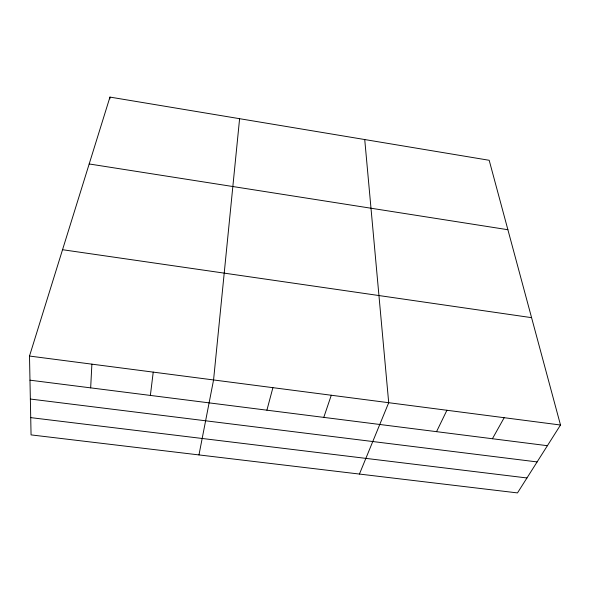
<?xml version="1.0" encoding="UTF-8"?>
<svg xmlns="http://www.w3.org/2000/svg" width="590" height="590" viewBox="0 0 590 590"><rect width="100%" height="100%" fill="white"/><g stroke="black" fill="none" stroke-linecap="round" stroke-linejoin="round"><path stroke-width="0.89" d="M90.668 387.866L91.885 364.155M109.865 98.877L109.961 97.092L489.184 160.281L560.5 425.014L517.489 492.908L31.064 434.896L29.5 356.05L109.961 97.092M239.599 118.693L213.565 379.96L198.97 454.92M150.369 395.425L153.23 372.12M266.901 410.183L272.905 387.667M323.785 417.381L331.278 395.248M359.428 474.058L388.707 402.704L364.731 139.542M436.548 431.659L446.918 410.264M492.414 438.739L504.177 417.698M30.724 417.624L526.951 477.966M30.355 399.039L537.114 461.926M29.979 380.181L547.395 445.701M29.5 356.05L560.5 425.014M62.54 249.71L531.575 317.656M89.186 163.968L507.894 229.724"/></g></svg>
